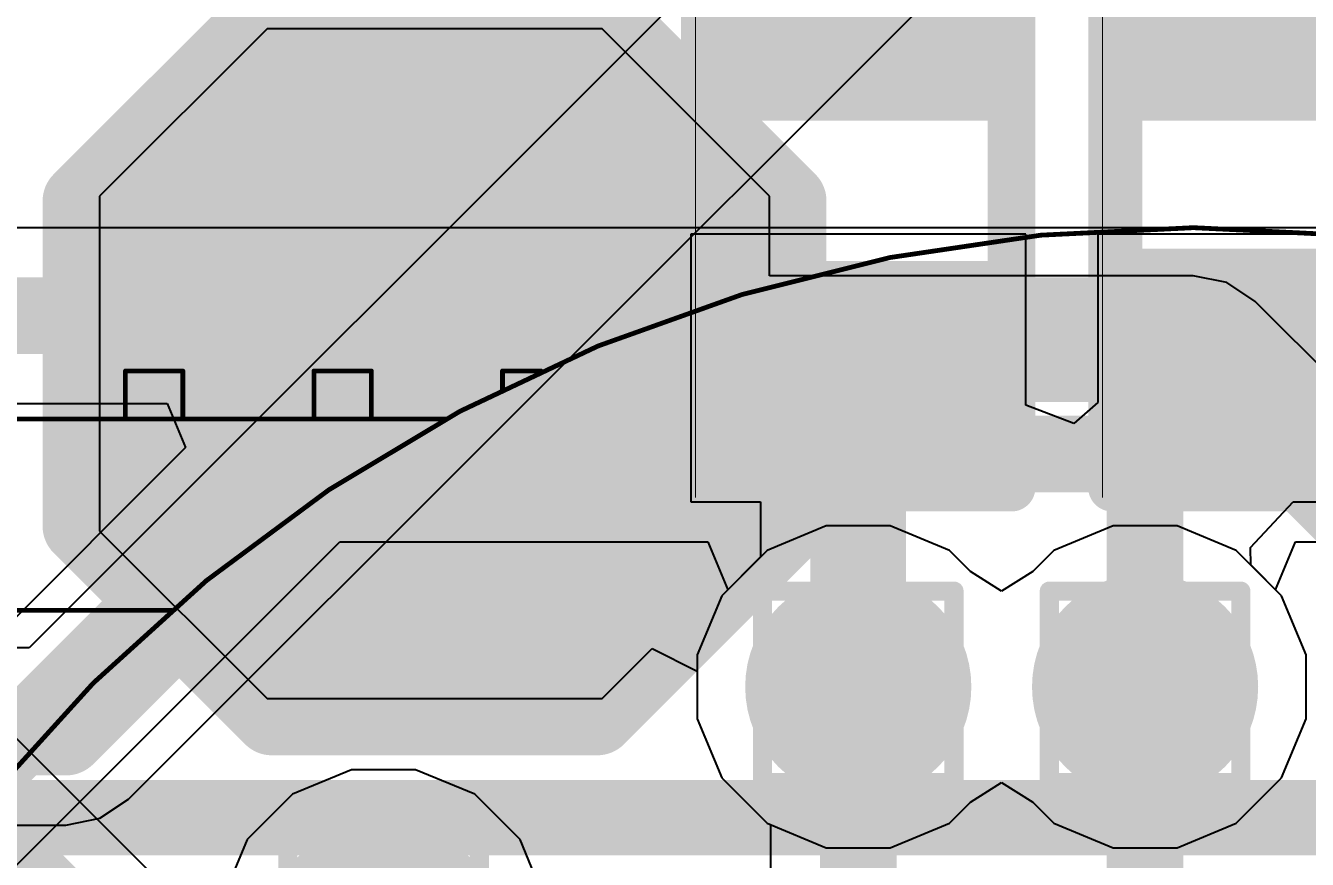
# Model space of a CAD drawing. Header units: inches. Extents: x -6 to 5433, y -4 to 5447.
# Drawn here: x 12.149 to 15.55, y 4.576 to 6.789 of the extents above; entities that cross this region are included whole.
import ezdxf

# ---------------------------------------------------------------- set-up
doc = ezdxf.new("R2010")
doc.units = ezdxf.units.IN
for name, color, linetype in [('Bottom Layer', 5, 'Continuous'), ('Bottom Overlay', 54, 'Continuous'), ('Bottom Paste', 16, 'Continuous'), ('Bottom Solder', 6, 'Continuous'), ('Drill Drawing', 1, 'Continuous'), ('Ground', 16, 'Continuous'), ('Mechanical 4', 56, 'Continuous'), ('Power', 76, 'Continuous'), ('Top Layer', 1, 'Continuous'), ('Top Overlay', 2, 'Continuous'), ('Top Paste', 8, 'Continuous'), ('Top Solder', 216, 'Continuous'), ('Via Holes', 16, 'Continuous')]:
    doc.layers.add(name, color=color, linetype=linetype)
doc.styles.add('Arial', font='', dxfattribs={"height": 0.2})
doc.styles.get('Arial').set_extended_font_data('Arial')

# ---------------------------------------------------------------- blocks, each defined once
blk = doc.blocks.new('BL_R8812AF1_B_18')
at = {"layer": 'Bottom Overlay'}
for points in [[(13.5, -8.9, 0.127, 0.127, 0), (13.5, -6.8458, 0.127, 0.127, 0)], [(13.5, -8.9, 0.127, 0.127, 0), (-13.5, -8.9, 0.127, 0.127, 0)]]:
    blk.add_lwpolyline(points, format="xyseb", dxfattribs=at)
blk.add_lwpolyline([(13.4683, -8.9, 0.0635, 0.0635, 1), (13.5318, -8.9, 0.0635, 0.0635, 1)], format="xyseb", close=True, dxfattribs=at)
blk.add_lwpolyline([(13.4683, -8.9, 0.0635, 0.0635, 1), (13.5318, -8.9, 0.0635, 0.0635, 1)], format="xyseb", close=True, dxfattribs=at)
blk = doc.blocks.new('R___0402_82')
at = {"layer": 'Top Layer'}
for points in [[(-0.6985, -0.3175), (-0.6985, 0.3175), (-0.2413, 0.3175), (-0.2413, -0.3175)], [(0.2413, -0.3175), (0.2413, 0.3175), (0.6985, 0.3175), (0.6985, -0.3175)]]:
    blk.add_hatch(color=1, dxfattribs=at).paths.add_polyline_path(points)
at = {"layer": 'Top Paste'}
for points in [[(-0.6985, -0.3175), (-0.6985, 0.3175), (-0.2413, 0.3175), (-0.2413, -0.3175)], [(0.2413, -0.3175), (0.2413, 0.3175), (0.6985, 0.3175), (0.6985, -0.3175)]]:
    blk.add_hatch(color=8, dxfattribs=at).paths.add_polyline_path(points)
at = {"layer": 'Top Solder'}
for points in [[(-0.7535, -0.3725), (-0.7535, 0.3725), (-0.1863, 0.3725), (-0.1863, -0.3725)], [(0.1863, -0.3725), (0.1863, 0.3725), (0.7535, 0.3725), (0.7535, -0.3725)]]:
    blk.add_hatch(color=216, dxfattribs=at).paths.add_polyline_path(points)
at = {"layer": 'Top Overlay'}
for points in [[(-0.7874, -0.4064, 0.127, 0.127, 0), (-0.7874, 0.4064, 0.127, 0.127, 0)], [(0.7874, 0.4064, 0.127, 0.127, 0), (-0.7874, 0.4064, 0.127, 0.127, 0)], [(0.7874, -0.4064, 0.127, 0.127, 0), (0.7874, 0.4064, 0.127, 0.127, 0)], [(0.7874, -0.4064, 0.127, 0.127, 0), (-0.7874, -0.4064, 0.127, 0.127, 0)], [(0.8128, -0.4318, 0.00323, 0.00323, 0), (-0.8128, -0.4318, 0.00323, 0.00323, 0)]]:
    blk.add_lwpolyline(points, format="xyseb", dxfattribs=at)
for points in [[(-0.8191, 0.4064, 0.0635, 0.0635, 1), (-0.7556, 0.4064, 0.0635, 0.0635, 1)], [(-0.8191, 0.4064, 0.0635, 0.0635, 1), (-0.7556, 0.4064, 0.0635, 0.0635, 1)], [(0.7556, 0.4064, 0.0635, 0.0635, 1), (0.8191, 0.4064, 0.0635, 0.0635, 1)], [(0.7556, 0.4064, 0.0635, 0.0635, 1), (0.8191, 0.4064, 0.0635, 0.0635, 1)], [(-0.8191, -0.4064, 0.0635, 0.0635, 1), (-0.7556, -0.4064, 0.0635, 0.0635, 1)], [(-0.8191, -0.4064, 0.0635, 0.0635, 1), (-0.7556, -0.4064, 0.0635, 0.0635, 1)], [(0.7556, -0.4064, 0.0635, 0.0635, 1), (0.8191, -0.4064, 0.0635, 0.0635, 1)], [(0.7556, -0.4064, 0.0635, 0.0635, 1), (0.8191, -0.4064, 0.0635, 0.0635, 1)], [(-0.8136, -0.4318, 0.00161, 0.00161, 1), (-0.812, -0.4318, 0.00161, 0.00161, 1)], [(0.812, -0.4318, 0.00161, 0.00161, 1), (0.8136, -0.4318, 0.00161, 0.00161, 1)]]:
    blk.add_lwpolyline(points, format="xyseb", close=True, dxfattribs=at)
blk = doc.blocks.new('R___0402_99')
at = {"layer": 'Top Layer'}
for points in [[(-0.6985, -0.3175), (-0.6985, 0.3175), (-0.2413, 0.3175), (-0.2413, -0.3175)], [(0.2413, -0.3175), (0.2413, 0.3175), (0.6985, 0.3175), (0.6985, -0.3175)]]:
    blk.add_hatch(color=1, dxfattribs=at).paths.add_polyline_path(points)
at = {"layer": 'Top Paste'}
for points in [[(-0.6985, -0.3175), (-0.6985, 0.3175), (-0.2413, 0.3175), (-0.2413, -0.3175)], [(0.2413, -0.3175), (0.2413, 0.3175), (0.6985, 0.3175), (0.6985, -0.3175)]]:
    blk.add_hatch(color=8, dxfattribs=at).paths.add_polyline_path(points)
at = {"layer": 'Top Solder'}
for points in [[(-0.7535, -0.3725), (-0.7535, 0.3725), (-0.1863, 0.3725), (-0.1863, -0.3725)], [(0.1863, -0.3725), (0.1863, 0.3725), (0.7535, 0.3725), (0.7535, -0.3725)]]:
    blk.add_hatch(color=216, dxfattribs=at).paths.add_polyline_path(points)
at = {"layer": 'Top Overlay'}
for points in [[(0.7874, 0.4064, 0.127, 0.127, 0), (-0.7874, 0.4064, 0.127, 0.127, 0)], [(-0.7874, -0.4064, 0.127, 0.127, 0), (-0.7874, 0.4064, 0.127, 0.127, 0)], [(0.7874, -0.4064, 0.127, 0.127, 0), (0.7874, 0.4064, 0.127, 0.127, 0)], [(0.7874, -0.4064, 0.127, 0.127, 0), (-0.7874, -0.4064, 0.127, 0.127, 0)], [(0.8128, -0.4318, 0.00323, 0.00323, 0), (-0.8128, -0.4318, 0.00323, 0.00323, 0)]]:
    blk.add_lwpolyline(points, format="xyseb", dxfattribs=at)
for points in [[(-0.8191, 0.4064, 0.0635, 0.0635, 1), (-0.7556, 0.4064, 0.0635, 0.0635, 1)], [(-0.8191, 0.4064, 0.0635, 0.0635, 1), (-0.7556, 0.4064, 0.0635, 0.0635, 1)], [(0.7556, 0.4064, 0.0635, 0.0635, 1), (0.8191, 0.4064, 0.0635, 0.0635, 1)], [(0.7556, 0.4064, 0.0635, 0.0635, 1), (0.8191, 0.4064, 0.0635, 0.0635, 1)], [(-0.8191, -0.4064, 0.0635, 0.0635, 1), (-0.7556, -0.4064, 0.0635, 0.0635, 1)], [(-0.8191, -0.4064, 0.0635, 0.0635, 1), (-0.7556, -0.4064, 0.0635, 0.0635, 1)], [(0.7556, -0.4064, 0.0635, 0.0635, 1), (0.8191, -0.4064, 0.0635, 0.0635, 1)], [(0.7556, -0.4064, 0.0635, 0.0635, 1), (0.8191, -0.4064, 0.0635, 0.0635, 1)], [(-0.8136, -0.4318, 0.00161, 0.00161, 1), (-0.812, -0.4318, 0.00161, 0.00161, 1)], [(0.812, -0.4318, 0.00161, 0.00161, 1), (0.8136, -0.4318, 0.00161, 0.00161, 1)]]:
    blk.add_lwpolyline(points, format="xyseb", close=True, dxfattribs=at)
blk = doc.blocks.new('T__________B_120')
at = {"layer": 'Bottom Layer'}
blk.add_hatch(color=5, dxfattribs=at).paths.add_polyline_path([(0.381, 0.762), (-0.381, 0.762), (-0.762, 0.381), (-0.762, -0.381), (-0.381, -0.762), (0.381, -0.762), (0.762, -0.381), (0.762, 0.381)])
at = {"layer": 'Bottom Paste'}
blk.add_hatch(color=16, dxfattribs=at).paths.add_polyline_path([(0.381, 0.762), (-0.381, 0.762), (-0.762, 0.381), (-0.762, -0.381), (-0.381, -0.762), (0.381, -0.762), (0.762, -0.381), (0.762, 0.381)])
at = {"layer": 'Bottom Solder'}
blk.add_hatch(color=6, dxfattribs=at).paths.add_polyline_path([(0.4318, 0.8636), (-0.4318, 0.8636), (-0.8636, 0.4318), (-0.8636, -0.4318), (-0.4318, -0.8636), (0.4318, -0.8636), (0.8636, -0.4318), (0.8636, 0.4318)])
at = {"layer": 'Bottom Overlay'}
for points in [[(-0.4318, 0.9398, 0.2, 0.2, 0), (-0.9398, 0.4318, 0.2, 0.2, 0)], [(-0.4318, 0.9398, 0.2, 0.2, 0), (0.4318, 0.9398, 0.2, 0.2, 0)], [(0.4318, 0.9398, 0.2, 0.2, 0), (0.9398, 0.4318, 0.2, 0.2, 0)], [(-0.9398, 0.4318, 0.2, 0.2, 0), (-0.9398, -0.4318, 0.2, 0.2, 0)], [(0.9398, 0.4318, 0.2, 0.2, 0), (0.9398, -0.4318, 0.2, 0.2, 0)], [(-0.9398, -0.4318, 0.2, 0.2, 0), (-0.4318, -0.9398, 0.2, 0.2, 0)], [(0.9398, -0.4318, 0.2, 0.2, 0), (0.4318, -0.9398, 0.2, 0.2, 0)], [(-0.4318, -0.9398, 0.2, 0.2, 0), (0.4318, -0.9398, 0.2, 0.2, 0)]]:
    blk.add_lwpolyline(points, format="xyseb", dxfattribs=at)
for points in [[(-0.4818, 0.9398, 0.1, 0.1, 1), (-0.3818, 0.9398, 0.1, 0.1, 1)], [(-0.4818, 0.9398, 0.1, 0.1, 1), (-0.3818, 0.9398, 0.1, 0.1, 1)], [(0.3818, 0.9398, 0.1, 0.1, 1), (0.4818, 0.9398, 0.1, 0.1, 1)], [(0.3818, 0.9398, 0.1, 0.1, 1), (0.4818, 0.9398, 0.1, 0.1, 1)], [(-0.9898, 0.4318, 0.1, 0.1, 1), (-0.8898, 0.4318, 0.1, 0.1, 1)], [(-0.9898, 0.4318, 0.1, 0.1, 1), (-0.8898, 0.4318, 0.1, 0.1, 1)], [(0.8898, 0.4318, 0.1, 0.1, 1), (0.9898, 0.4318, 0.1, 0.1, 1)], [(0.8898, 0.4318, 0.1, 0.1, 1), (0.9898, 0.4318, 0.1, 0.1, 1)], [(-0.9898, -0.4318, 0.1, 0.1, 1), (-0.8898, -0.4318, 0.1, 0.1, 1)], [(-0.9898, -0.4318, 0.1, 0.1, 1), (-0.8898, -0.4318, 0.1, 0.1, 1)], [(0.8898, -0.4318, 0.1, 0.1, 1), (0.9898, -0.4318, 0.1, 0.1, 1)], [(0.8898, -0.4318, 0.1, 0.1, 1), (0.9898, -0.4318, 0.1, 0.1, 1)], [(-0.4818, -0.9398, 0.1, 0.1, 1), (-0.3818, -0.9398, 0.1, 0.1, 1)], [(-0.4818, -0.9398, 0.1, 0.1, 1), (-0.3818, -0.9398, 0.1, 0.1, 1)], [(0.3818, -0.9398, 0.1, 0.1, 1), (0.4818, -0.9398, 0.1, 0.1, 1)], [(0.3818, -0.9398, 0.1, 0.1, 1), (0.4818, -0.9398, 0.1, 0.1, 1)]]:
    blk.add_lwpolyline(points, format="xyseb", close=True, dxfattribs=at)
blk = doc.blocks.new('ADM6_30_01_5_L_4_2_A_TR_155')
at = {"layer": 'Top Overlay'}
blk.add_lwpolyline([(11.885, -2.5, 0.2, 0.2, 0), (-11.885, -2.5, 0.2, 0.2, 0)], format="xyseb", dxfattribs=at)

msp = doc.modelspace()

# ---------------------------------------------------------------- hatches: boundary and pattern name
at = {"layer": 'Bottom Layer'}
h = msp.add_hatch(color=5, dxfattribs=at)
edge = h.paths.add_edge_path()
edge.add_arc((14.3581, 5.0337), 0.3, 0, 360)
h = msp.add_hatch(color=5, dxfattribs=at)
edge = h.paths.add_edge_path()
edge.add_arc((15.119, 5.0337), 0.3, 0, 360)
h = msp.add_hatch(color=5, dxfattribs=at)
edge = h.paths.add_edge_path()
edge.add_arc((13.0989, 4.3867), 0.3, 0, 360)
at = {"layer": 'Ground'}
h = msp.add_hatch(color=16, dxfattribs=at)
edge = h.paths.add_edge_path()
edge.add_arc((14.3581, 5.0337), 0.3, 0, 360)
h = msp.add_hatch(color=16, dxfattribs=at)
edge = h.paths.add_edge_path()
edge.add_arc((15.119, 5.0337), 0.3, 0, 360)
h = msp.add_hatch(color=16, dxfattribs=at)
edge = h.paths.add_edge_path()
edge.add_arc((13.0989, 4.3867), 0.3, 0, 360)
at = {"layer": 'Power'}
h = msp.add_hatch(color=76, dxfattribs=at)
edge = h.paths.add_edge_path()
edge.add_arc((14.3581, 5.0337), 0.3, 0, 360)
h = msp.add_hatch(color=76, dxfattribs=at)
edge = h.paths.add_edge_path()
edge.add_arc((15.119, 5.0337), 0.3, 0, 360)
h = msp.add_hatch(color=76, dxfattribs=at)
edge = h.paths.add_edge_path()
edge.add_arc((13.0989, 4.3867), 0.3, 0, 360)
at = {"layer": 'Top Layer'}
h = msp.add_hatch(color=1, dxfattribs=at)
edge = h.paths.add_edge_path()
edge.add_arc((14.3581, 5.0337), 0.3, 0, 360)
h = msp.add_hatch(color=1, dxfattribs=at)
edge = h.paths.add_edge_path()
edge.add_arc((15.119, 5.0337), 0.3, 0, 360)
h = msp.add_hatch(color=1, dxfattribs=at)
edge = h.paths.add_edge_path()
edge.add_arc((13.0989, 4.3867), 0.3, 0, 360)
at = {"layer": 'Via Holes'}
h = msp.add_hatch(color=7, dxfattribs=at)
edge = h.paths.add_edge_path()
edge.add_arc((14.3581, 5.0337), 0.15, 0, 360)
h = msp.add_hatch(color=7, dxfattribs=at)
edge = h.paths.add_edge_path()
edge.add_arc((15.119, 5.0337), 0.15, 0, 360)

# ---------------------------------------------------------------- linework, layer by layer
at = {"layer": 'Bottom Layer'}
for p, q in [((12.7895, 6.7807), (12.345, 6.3362)), ((13.6785, 6.7807), (12.7895, 6.7807)), ((14.123, 6.3362), (13.6785, 6.7807)), ((12.345, 6.3362), (12.345, 5.4472)), ((14.123, 6.1248), (14.123, 6.3362)), ((15.2464, 6.1248), (14.123, 6.1248)), ((15.3356, 6.107), (15.2464, 6.1248)), ((15.4112, 6.0565), (15.3356, 6.107)), ((15.9662, 5.5015), (15.4112, 6.0565)), ((12.345, 5.4472), (12.7895, 5.0027)), ((13.8879, 3.1333), (11.6315, 5.3898)), ((13.6785, 5.0027), (13.811, 5.1352)), ((13.811, 5.1352), (13.9311, 5.0757)), ((13.9311, 5.0757), (13.9311, 4.9487)), ((12.7895, 5.0027), (13.6785, 5.0027)), ((13.9311, 4.9487), (13.9961, 4.7918)), ((13.9961, 4.7918), (14.1162, 4.6717)), ((14.1162, 4.6717), (14.125, 4.668)), ((14.125, 4.668), (14.125, 2.8971))]:
    msp.add_line(p, q, dxfattribs=at)
for points in [[(10.7999, 5.8917, 0.2032, 0.2032, 0), (13.7231, 2.9685, 0.2032, 0.2032, 0)], [(13.234, 5.8917, 0.2032, 0.2032, 0), (15.2464, 5.8917, 0.2032, 0.2032, 0)], [(15.2464, 5.8917, 0.2032, 0.2032, 0), (15.8014, 5.3367, 0.2032, 0.2032, 0)], [(14.3581, 2.4481, 0.2032, 0.2032, 0), (14.3581, 5.0337, 0.2032, 0.2032, 0)], [(15.119, 3.4533, 0.2032, 0.2032, 0), (15.119, 5.0337, 0.2032, 0.2032, 0)]]:
    msp.add_lwpolyline(points, format="xyseb", dxfattribs=at)
for points in [[(13.1832, 5.8917, 0.1016, 0.1016, 1), (13.2848, 5.8917, 0.1016, 0.1016, 1)], [(15.1956, 5.8917, 0.1016, 0.1016, 1), (15.2972, 5.8917, 0.1016, 0.1016, 1)], [(15.1956, 5.8917, 0.1016, 0.1016, 1), (15.2972, 5.8917, 0.1016, 0.1016, 1)], [(14.3073, 5.0337, 0.1016, 0.1016, 1), (14.4089, 5.0337, 0.1016, 0.1016, 1)], [(15.0682, 5.0337, 0.1016, 0.1016, 1), (15.1698, 5.0337, 0.1016, 0.1016, 1)]]:
    msp.add_lwpolyline(points, format="xyseb", close=True, dxfattribs=at)
at = {"layer": 'Drill Drawing'}
for points in [[(14.1041, 5.2877, 0.0508, 0.0508, 0), (14.6121, 5.2877, 0.0508, 0.0508, 0)], [(14.1041, 4.7797, 0.0508, 0.0508, 0), (14.1041, 5.2877, 0.0508, 0.0508, 0)], [(14.6121, 4.7797, 0.0508, 0.0508, 0), (14.6121, 5.2877, 0.0508, 0.0508, 0)], [(14.865, 5.2877, 0.0508, 0.0508, 0), (15.373, 5.2877, 0.0508, 0.0508, 0)], [(14.865, 4.7797, 0.0508, 0.0508, 0), (14.865, 5.2877, 0.0508, 0.0508, 0)], [(15.373, 4.7797, 0.0508, 0.0508, 0), (15.373, 5.2877, 0.0508, 0.0508, 0)], [(14.2057, 5.1861, 0.0508, 0.0508, 0), (14.5105, 5.1861, 0.0508, 0.0508, 0)], [(14.2057, 4.8813, 0.0508, 0.0508, 0), (14.2057, 5.1861, 0.0508, 0.0508, 0)], [(14.5105, 4.8813, 0.0508, 0.0508, 0), (14.5105, 5.1861, 0.0508, 0.0508, 0)], [(14.9666, 5.1861, 0.0508, 0.0508, 0), (15.2714, 5.1861, 0.0508, 0.0508, 0)], [(14.9666, 4.8813, 0.0508, 0.0508, 0), (14.9666, 5.1861, 0.0508, 0.0508, 0)], [(15.2714, 4.8813, 0.0508, 0.0508, 0), (15.2714, 5.1861, 0.0508, 0.0508, 0)], [(14.2057, 4.8813, 0.0508, 0.0508, 0), (14.5105, 4.8813, 0.0508, 0.0508, 0)], [(14.9666, 4.8813, 0.0508, 0.0508, 0), (15.2714, 4.8813, 0.0508, 0.0508, 0)], [(14.1041, 4.7797, 0.0508, 0.0508, 0), (14.6121, 4.7797, 0.0508, 0.0508, 0)], [(14.865, 4.7797, 0.0508, 0.0508, 0), (15.373, 4.7797, 0.0508, 0.0508, 0)], [(12.8449, 4.6407, 0.0508, 0.0508, 0), (13.3529, 4.6407, 0.0508, 0.0508, 0)], [(12.8449, 4.1327, 0.0508, 0.0508, 0), (12.8449, 4.6407, 0.0508, 0.0508, 0)], [(13.3529, 4.1327, 0.0508, 0.0508, 0), (13.3529, 4.6407, 0.0508, 0.0508, 0)]]:
    msp.add_lwpolyline(points, format="xyseb", dxfattribs=at)
for points in [[(14.0914, 5.2877, 0.0254, 0.0254, 1), (14.1168, 5.2877, 0.0254, 0.0254, 1)], [(14.0914, 5.2877, 0.0254, 0.0254, 1), (14.1168, 5.2877, 0.0254, 0.0254, 1)], [(14.5994, 5.2877, 0.0254, 0.0254, 1), (14.6248, 5.2877, 0.0254, 0.0254, 1)], [(14.5994, 5.2877, 0.0254, 0.0254, 1), (14.6248, 5.2877, 0.0254, 0.0254, 1)], [(14.8523, 5.2877, 0.0254, 0.0254, 1), (14.8777, 5.2877, 0.0254, 0.0254, 1)], [(14.8523, 5.2877, 0.0254, 0.0254, 1), (14.8777, 5.2877, 0.0254, 0.0254, 1)], [(15.3603, 5.2877, 0.0254, 0.0254, 1), (15.3857, 5.2877, 0.0254, 0.0254, 1)], [(15.3603, 5.2877, 0.0254, 0.0254, 1), (15.3857, 5.2877, 0.0254, 0.0254, 1)], [(14.193, 5.1861, 0.0254, 0.0254, 1), (14.2184, 5.1861, 0.0254, 0.0254, 1)], [(14.193, 5.1861, 0.0254, 0.0254, 1), (14.2184, 5.1861, 0.0254, 0.0254, 1)], [(14.4978, 5.1861, 0.0254, 0.0254, 1), (14.5232, 5.1861, 0.0254, 0.0254, 1)], [(14.4978, 5.1861, 0.0254, 0.0254, 1), (14.5232, 5.1861, 0.0254, 0.0254, 1)], [(14.9539, 5.1861, 0.0254, 0.0254, 1), (14.9793, 5.1861, 0.0254, 0.0254, 1)], [(14.9539, 5.1861, 0.0254, 0.0254, 1), (14.9793, 5.1861, 0.0254, 0.0254, 1)], [(15.2587, 5.1861, 0.0254, 0.0254, 1), (15.2841, 5.1861, 0.0254, 0.0254, 1)], [(15.2587, 5.1861, 0.0254, 0.0254, 1), (15.2841, 5.1861, 0.0254, 0.0254, 1)], [(14.193, 4.8813, 0.0254, 0.0254, 1), (14.2184, 4.8813, 0.0254, 0.0254, 1)], [(14.193, 4.8813, 0.0254, 0.0254, 1), (14.2184, 4.8813, 0.0254, 0.0254, 1)], [(14.4978, 4.8813, 0.0254, 0.0254, 1), (14.5232, 4.8813, 0.0254, 0.0254, 1)], [(14.4978, 4.8813, 0.0254, 0.0254, 1), (14.5232, 4.8813, 0.0254, 0.0254, 1)], [(14.9539, 4.8813, 0.0254, 0.0254, 1), (14.9793, 4.8813, 0.0254, 0.0254, 1)], [(14.9539, 4.8813, 0.0254, 0.0254, 1), (14.9793, 4.8813, 0.0254, 0.0254, 1)], [(15.2587, 4.8813, 0.0254, 0.0254, 1), (15.2841, 4.8813, 0.0254, 0.0254, 1)], [(15.2587, 4.8813, 0.0254, 0.0254, 1), (15.2841, 4.8813, 0.0254, 0.0254, 1)], [(14.0914, 4.7797, 0.0254, 0.0254, 1), (14.1168, 4.7797, 0.0254, 0.0254, 1)], [(14.0914, 4.7797, 0.0254, 0.0254, 1), (14.1168, 4.7797, 0.0254, 0.0254, 1)], [(14.5994, 4.7797, 0.0254, 0.0254, 1), (14.6248, 4.7797, 0.0254, 0.0254, 1)], [(14.5994, 4.7797, 0.0254, 0.0254, 1), (14.6248, 4.7797, 0.0254, 0.0254, 1)], [(14.8523, 4.7797, 0.0254, 0.0254, 1), (14.8777, 4.7797, 0.0254, 0.0254, 1)], [(14.8523, 4.7797, 0.0254, 0.0254, 1), (14.8777, 4.7797, 0.0254, 0.0254, 1)], [(15.3603, 4.7797, 0.0254, 0.0254, 1), (15.3857, 4.7797, 0.0254, 0.0254, 1)], [(15.3603, 4.7797, 0.0254, 0.0254, 1), (15.3857, 4.7797, 0.0254, 0.0254, 1)], [(12.8322, 4.6407, 0.0254, 0.0254, 1), (12.8576, 4.6407, 0.0254, 0.0254, 1)], [(12.8322, 4.6407, 0.0254, 0.0254, 1), (12.8576, 4.6407, 0.0254, 0.0254, 1)], [(13.3402, 4.6407, 0.0254, 0.0254, 1), (13.3656, 4.6407, 0.0254, 0.0254, 1)], [(13.3402, 4.6407, 0.0254, 0.0254, 1), (13.3656, 4.6407, 0.0254, 0.0254, 1)]]:
    msp.add_lwpolyline(points, format="xyseb", close=True, dxfattribs=at)
at = {"layer": 'Ground'}
for p, q in [((23.1979, 6.2522), (11.8671, 6.2522)), ((11.9637, 5.786), (12.5249, 5.786)), ((12.5249, 5.786), (12.5735, 5.6687)), ((12.5735, 5.6687), (10.3833, 3.4785)), ((10.7812, 3.2171), (12.9825, 5.4184)), ((12.9825, 5.4184), (13.9594, 5.4184)), ((13.9594, 5.4184), (14.012, 5.2914)), ((15.4651, 5.2914), (15.5177, 5.4184)), ((15.5177, 5.4184), (16.0357, 5.4184)), ((13.9961, 5.2755), (13.9311, 5.1186)), ((14.012, 5.2914), (13.9961, 5.2755)), ((15.481, 5.2755), (15.4651, 5.2914)), ((15.546, 5.1186), (15.481, 5.2755)), ((13.9311, 5.1186), (13.9311, 4.9487)), ((15.546, 4.9487), (15.546, 5.1186)), ((13.9311, 4.9487), (13.9961, 4.7918)), ((15.481, 4.7918), (15.546, 4.9487)), ((13.9961, 4.7918), (14.1162, 4.6717)), ((14.6556, 4.7273), (14.7385, 4.78)), ((14.7385, 4.78), (14.8215, 4.7273)), ((15.3608, 4.6717), (15.481, 4.7918)), ((14.6, 4.6717), (14.6556, 4.7273)), ((14.8215, 4.7273), (14.8771, 4.6717)), ((14.1162, 4.6717), (14.2732, 4.6067)), ((14.443, 4.6067), (14.6, 4.6717)), ((14.8771, 4.6717), (15.034, 4.6067)), ((15.2039, 4.6067), (15.3608, 4.6717)), ((14.2732, 4.6067), (14.443, 4.6067)), ((15.034, 4.6067), (15.2039, 4.6067))]:
    msp.add_line(p, q, dxfattribs=at)
for points in [[(11.8671, 6.0191, 0.2032, 0.2032, 0), (34.1891, 6.0191, 0.2032, 0.2032, 0)], [(10.5481, 3.3137, 0.2032, 0.2032, 0), (12.8859, 5.6515, 0.2032, 0.2032, 0)], [(12.8859, 5.6515, 0.2032, 0.2032, 0), (33.7185, 5.6515, 0.2032, 0.2032, 0)]]:
    msp.add_lwpolyline(points, format="xyseb", dxfattribs=at)
msp.add_lwpolyline([(12.8351, 5.6515, 0.1016, 0.1016, 1), (12.9367, 5.6515, 0.1016, 0.1016, 1)], format="xyseb", close=True, dxfattribs=at)
msp.add_lwpolyline([(12.8351, 5.6515, 0.1016, 0.1016, 1), (12.9367, 5.6515, 0.1016, 0.1016, 1)], format="xyseb", close=True, dxfattribs=at)
at = {"layer": 'Mechanical 4'}
for points in [[(19.3747, 2.125, 0.0127, 0.0127, 1), (11.1197, 2.125, 0.0127, 0.0127, 1)], [(12.4107, 5.872, 0.00635, 0.00635, 1), (12.417, 5.872, 0.00635, 0.00635, 1)], [(12.4107, 5.872, 0.00635, 0.00635, 1), (12.417, 5.872, 0.00635, 0.00635, 1)], [(12.5631, 5.872, 0.00635, 0.00635, 1), (12.5694, 5.872, 0.00635, 0.00635, 1)], [(12.5631, 5.872, 0.00635, 0.00635, 1), (12.5694, 5.872, 0.00635, 0.00635, 1)], [(12.9108, 5.872, 0.00635, 0.00635, 1), (12.9172, 5.872, 0.00635, 0.00635, 1)], [(12.9108, 5.872, 0.00635, 0.00635, 1), (12.9172, 5.872, 0.00635, 0.00635, 1)], [(13.0632, 5.872, 0.00635, 0.00635, 1), (13.0696, 5.872, 0.00635, 0.00635, 1)], [(13.0632, 5.872, 0.00635, 0.00635, 1), (13.0696, 5.872, 0.00635, 0.00635, 1)], [(13.4109, 5.872, 0.00635, 0.00635, 1), (13.4173, 5.872, 0.00635, 0.00635, 1)], [(13.4109, 5.872, 0.00635, 0.00635, 1), (13.4173, 5.872, 0.00635, 0.00635, 1)], [(13.5131, 5.872, 0.00635, 0.00635, 1), (13.5194, 5.872, 0.00635, 0.00635, 1)], [(13.4109, 5.8231, 0.00635, 0.00635, 1), (13.4173, 5.8231, 0.00635, 0.00635, 1)], [(12.4107, 5.7445, 0.00635, 0.00635, 1), (12.417, 5.7445, 0.00635, 0.00635, 1)], [(12.5631, 5.7445, 0.00635, 0.00635, 1), (12.5694, 5.7445, 0.00635, 0.00635, 1)], [(12.9108, 5.7445, 0.00635, 0.00635, 1), (12.9172, 5.7445, 0.00635, 0.00635, 1)], [(13.0632, 5.7445, 0.00635, 0.00635, 1), (13.0696, 5.7445, 0.00635, 0.00635, 1)], [(13.2602, 5.7445, 0.00635, 0.00635, 1), (13.2666, 5.7445, 0.00635, 0.00635, 1)], [(12.5321, 5.2365, 0.00635, 0.00635, 1), (12.5384, 5.2365, 0.00635, 0.00635, 1)]]:
    msp.add_lwpolyline(points, format="xyseb", close=True, dxfattribs=at)
for points in [[(12.4139, 5.872, 0.0127, 0.0127, 0), (12.5663, 5.872, 0.0127, 0.0127, 0)], [(12.4139, 5.7445, 0.0127, 0.0127, 0), (12.4139, 5.872, 0.0127, 0.0127, 0)], [(12.5663, 5.7445, 0.0127, 0.0127, 0), (12.5663, 5.872, 0.0127, 0.0127, 0)], [(12.914, 5.872, 0.0127, 0.0127, 0), (13.0664, 5.872, 0.0127, 0.0127, 0)], [(12.914, 5.7445, 0.0127, 0.0127, 0), (12.914, 5.872, 0.0127, 0.0127, 0)], [(13.0664, 5.7445, 0.0127, 0.0127, 0), (13.0664, 5.872, 0.0127, 0.0127, 0)], [(13.4141, 5.872, 0.0127, 0.0127, 0), (13.5163, 5.872, 0.0127, 0.0127, 0)], [(13.4141, 5.8231, 0.0127, 0.0127, 0), (13.4141, 5.872, 0.0127, 0.0127, 0)], [(4.5919, 5.7445, 0.0127, 0.0127, 0), (13.2634, 5.7445, 0.0127, 0.0127, 0)], [(5.1571, 5.2365, 0.0127, 0.0127, 0), (12.5352, 5.2365, 0.0127, 0.0127, 0)]]:
    msp.add_lwpolyline(points, format="xyseb", dxfattribs=at)
at = {"layer": 'Power'}
for p, q in [((17.6717, 10.651), (12.1582, 5.1375)), ((12.4221, 4.7358), (18.0734, 10.3871)), ((14.2732, 5.4607), (14.1162, 5.3956)), ((14.443, 5.4607), (14.2732, 5.4607)), ((14.6, 5.3956), (14.443, 5.4607)), ((15.034, 5.4607), (14.8771, 5.3956)), ((15.2039, 5.4607), (15.034, 5.4607)), ((15.3608, 5.3956), (15.2039, 5.4607)), ((14.1162, 5.3956), (13.9961, 5.2755)), ((14.6556, 5.3401), (14.6, 5.3956)), ((14.8771, 5.3956), (14.8215, 5.3401)), ((15.481, 5.2755), (15.3608, 5.3956)), ((14.7385, 5.2873), (14.6556, 5.3401)), ((14.8215, 5.3401), (14.7385, 5.2873)), ((13.9961, 5.2755), (13.9311, 5.1186)), ((15.546, 5.1186), (15.481, 5.2755)), ((12.1582, 5.1375), (4.8144, 5.1375)), ((13.9311, 5.1186), (13.9311, 4.9487)), ((15.546, 4.9487), (15.546, 5.1186)), ((13.9311, 4.9487), (13.9961, 4.7918)), ((15.481, 4.7918), (15.546, 4.9487)), ((13.014, 4.8137), (12.857, 4.7487)), ((13.1838, 4.8137), (13.014, 4.8137)), ((13.3408, 4.7487), (13.1838, 4.8137)), ((13.9961, 4.7918), (14.1162, 4.6717)), ((14.6556, 4.7273), (14.7385, 4.78)), ((14.7385, 4.78), (14.8215, 4.7273)), ((15.3608, 4.6717), (15.481, 4.7918)), ((12.3458, 4.6848), (12.4221, 4.7358)), ((12.857, 4.7487), (12.7369, 4.6286)), ((13.4609, 4.6286), (13.3408, 4.7487)), ((14.6, 4.6717), (14.6556, 4.7273)), ((14.8215, 4.7273), (14.8771, 4.6717)), ((3.2603, 4.6669), (12.2557, 4.6669)), ((12.2557, 4.6669), (12.3458, 4.6848)), ((14.1162, 4.6717), (14.2732, 4.6067)), ((14.443, 4.6067), (14.6, 4.6717)), ((14.8771, 4.6717), (15.034, 4.6067)), ((15.2039, 4.6067), (15.3608, 4.6717)), ((12.7369, 4.6286), (12.6719, 4.4717)), ((13.5259, 4.4717), (13.4609, 4.6286)), ((14.2732, 4.6067), (14.443, 4.6067)), ((15.034, 4.6067), (15.2039, 4.6067))]:
    msp.add_line(p, q, dxfattribs=at)
for points in [[(12.2557, 4.9022, 0.2076, 0.2076, 0), (17.907, 10.5535, 0.2076, 0.2076, 0)], [(2.8956, 4.9022, 0.2076, 0.2076, 0), (12.2557, 4.9022, 0.2076, 0.2076, 0)]]:
    msp.add_lwpolyline(points, format="xyseb", dxfattribs=at)
msp.add_lwpolyline([(12.2038, 4.9022, 0.1038, 0.1038, 1), (12.3076, 4.9022, 0.1038, 0.1038, 1)], format="xyseb", close=True, dxfattribs=at)
msp.add_lwpolyline([(12.2038, 4.9022, 0.1038, 0.1038, 1), (12.3076, 4.9022, 0.1038, 0.1038, 1)], format="xyseb", close=True, dxfattribs=at)
at = {"layer": 'Top Layer'}
for p, q in [((14.8026, 6.2357), (13.9136, 6.2357)), ((13.9136, 6.2357), (13.9136, 5.5245)), ((14.8026, 5.7818), (14.8026, 6.2357)), ((15.8824, 6.2357), (14.9934, 6.2357)), ((14.9934, 6.2357), (14.9934, 5.7886)), ((14.9296, 5.7323), (14.8026, 5.7818)), ((14.9934, 5.7886), (14.9296, 5.7323)), ((13.9136, 5.5245), (14.0991, 5.5245)), ((14.0991, 5.5245), (14.0991, 5.3785)), ((15.3982, 5.4032), (15.5114, 5.5245)), ((15.5114, 5.5245), (15.8824, 5.5245)), ((14.0991, 5.3785), (13.9961, 5.2755)), ((15.3993, 5.3572), (15.3982, 5.4032)), ((15.481, 5.2755), (15.3993, 5.3572)), ((13.9961, 5.2755), (13.9311, 5.1186)), ((15.546, 5.1186), (15.481, 5.2755)), ((13.9311, 5.1186), (13.9311, 4.9487)), ((15.546, 4.9487), (15.546, 5.1186)), ((13.9311, 4.9487), (13.9961, 4.7918)), ((15.481, 4.7918), (15.546, 4.9487)), ((13.9961, 4.7918), (14.1162, 4.6717)), ((14.6556, 4.7273), (14.7385, 4.78)), ((14.7385, 4.78), (14.8215, 4.7273)), ((15.3608, 4.6717), (15.481, 4.7918)), ((14.6, 4.6717), (14.6556, 4.7273)), ((14.8215, 4.7273), (14.8771, 4.6717)), ((14.1162, 4.6717), (14.2732, 4.6067)), ((14.443, 4.6067), (14.6, 4.6717)), ((14.8771, 4.6717), (15.034, 4.6067)), ((15.2039, 4.6067), (15.3608, 4.6717)), ((14.2732, 4.6067), (14.443, 4.6067)), ((15.034, 4.6067), (15.2039, 4.6067))]:
    msp.add_line(p, q, dxfattribs=at)
for points in [[(14.3581, 5.0337, 0.254, 0.254, 0), (14.3581, 5.8801, 0.254, 0.254, 0)], [(15.119, 5.5612, 0.2032, 0.2032, 0), (15.4379, 5.8801, 0.2032, 0.2032, 0)], [(15.119, 5.1229, 0.2032, 0.2032, 0), (15.119, 5.5612, 0.2032, 0.2032, 0)]]:
    msp.add_lwpolyline(points, format="xyseb", dxfattribs=at)
for points in [[(14.2946, 5.8801, 0.127, 0.127, 1), (14.4216, 5.8801, 0.127, 0.127, 1)], [(15.3871, 5.8801, 0.1016, 0.1016, 1), (15.4887, 5.8801, 0.1016, 0.1016, 1)], [(15.0682, 5.5612, 0.1016, 0.1016, 1), (15.1698, 5.5612, 0.1016, 0.1016, 1)], [(15.0682, 5.5612, 0.1016, 0.1016, 1), (15.1698, 5.5612, 0.1016, 0.1016, 1)], [(15.0682, 5.1229, 0.1016, 0.1016, 1), (15.1698, 5.1229, 0.1016, 0.1016, 1)], [(14.2946, 5.0337, 0.127, 0.127, 1), (14.4216, 5.0337, 0.127, 0.127, 1)]]:
    msp.add_lwpolyline(points, format="xyseb", close=True, dxfattribs=at)

# ---------------------------------------------------------------- block references
for name, p, rotation in [('BL_R8812AF1_B_18', (23.9484, 19.6337), 270), ('R___0402_99', (14.3581, 6.35), 270), ('R___0402_82', (15.4379, 6.35), 270), ('T__________B_120', (13.234, 5.8917), 90), ('ADM6_30_01_5_L_4_2_A_TR_155', (15.3106, 2.1867), 180)]:
    msp.add_blockref(name, p, dxfattribs=dict(rotation=rotation))

# ---------------------------------------------------------------- texts
at = {"layer": 'Top Overlay', "style": 'Arial'}
msp.add_text('R74', height=0.762, rotation=90, dxfattribs=at).set_placement((13.2587, 5.2581))

doc.saveas('drawing.dxf')
